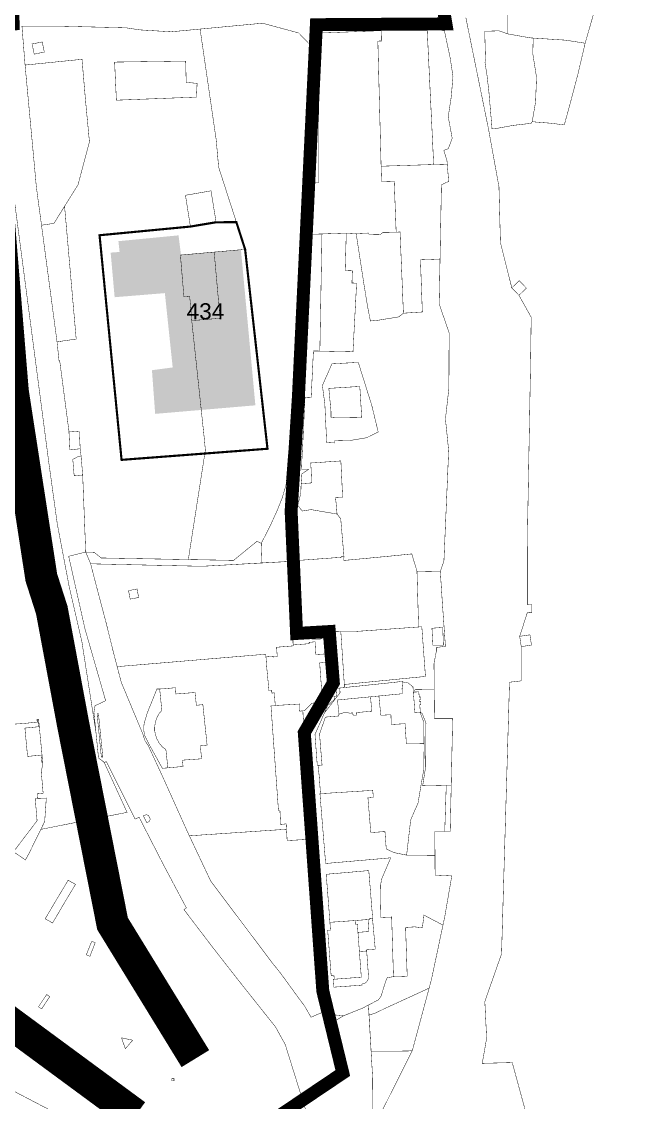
# Model space of a CAD drawing. Header units: millimetres. Extents: x 21689 to 31331, y 37531 to 43751.
# Drawn here: x 30469 to 30760, y 41736 to 42237 of the extents above; entities that cross this region are included whole.
import ezdxf

# ---------------------------------------------------------------- set-up
doc = ezdxf.new("R2010")
doc.units = ezdxf.units.MM
for name, pattern in [('DASHEDX2', [1.5, 1, -0.5]), ('g5_084', [0.4, 0.2, -0.2]), ('МЕЖА', [4, 1, -1, 1, -1])]:
    doc.linetypes.add(name, pattern=pattern)
for name, color, linetype, lineweight in [('0 . 11 - границы ДМ проект', 10, 'МЕЖА', 0), ('00 номер ОКН', 7, 'Continuous', 15), ('00 Разраб границы', 5, 'g5_084', 50), ('CONTUR', 150, 'Continuous', 9)]:
    doc.layers.add(name, color=color, linetype=linetype, lineweight=lineweight)
doc.layers.add('0.1 ОКН', color=1, linetype='Continuous', lineweight=9, transparency=0.4)
doc.layers.add('00 Дороги', color=252, linetype='Continuous', lineweight=9, transparency=0.2)
doc.styles.get("Standard").update_dxf_attribs({"font": 'arial.ttf'})

# ---------------------------------------------------------------- blocks, each defined once
blk = doc.blocks.new('участки все')
at = {"layer": 'CONTUR', "const_width": 0.2}
for points in [[(7372.53, 4084.44), (7400.13, 4101.11), (7414.99, 4107.7), (7442.58, 4116.6), (7455.01, 4119.48), (7471.39, 4121.91), (7498.64, 4121.79), (7510.07, 4120.87), (7520.04, 4118.95), (7534.51, 4115.64), (7559.68, 4108.98), (7566.55, 4105.05), (7613.27, 4080.63)], [(7737.53, 4066.77), (7763.13, 4117.75), (7768.18, 4136.54), (7772.02, 4150.83), (7778.18, 4179.9), (7781.42, 4198.73), (7773.67, 4199.1), (7773.57, 4219.34), (7780.69, 4219.34), (7781.82, 4271.64), (7773.37, 4271.64), (7773.17, 4297.24), (7774.27, 4302.95), (7774.27, 4304.65), (7778.47, 4305.19), (7777.7, 4316.06), (7777.07, 4324.93), (7776.1, 4339.87), (7777.77, 4344.74), (7779.97, 4395.84), (7778.48, 4410.64), (7780.08, 4424.9), (7780.18, 4450.55), (7777.16, 4459.34), (7775.57, 4464), (7776.62, 4519.19), (7779.97, 4520.79), (7779.32, 4528.76), (7779.17, 4530.49), (7777.72, 4535.14), (7779.78, 4535.94), (7781.62, 4540.74), (7779.77, 4550.74), (7781.17, 4559.99), (7781.97, 4569.44), (7780.73, 4577.75), (7777.37, 4593.64), (7771.41, 4613.67)], [(7787.93, 4596.75), (7798.44, 4545.1), (7803.29, 4518.29), (7803.98, 4492.44), (7809.24, 4471.42), (7812.56, 4467.96), (7818.24, 4457.8), (7817.93, 4435.19), (7816.59, 4362.29), (7816.51, 4353.27), (7816.44, 4349.94), (7816.47, 4324.66), (7818.58, 4324.54), (7818.48, 4320.74), (7816.46, 4320.84), (7812.9, 4309.81), (7813.62, 4305.05), (7813.54, 4289.16), (7808.19, 4288.53), (7804.49, 4162.55), (7796.74, 4140.47), (7797.58, 4123.48), (7795.55, 4111.8), (7809.45, 4112.16), (7826.14, 4051.04)], [(7578.29, 4514.26), (7594.63, 4389.79), (7598.48, 4361.93), (7603.99, 4332.9), (7609.86, 4307.49), (7616.38, 4265.5), (7617.6, 4253.41), (7619.67, 4251.82), (7620.27, 4251.25), (7630.85, 4228.18), (7613.25, 4224.74), (7590.89, 4220.3), (7592.63, 4223.92), (7593.39, 4234.82), (7589.41, 4234.66), (7589.22, 4236.81), (7591.93, 4237.06), (7591.06, 4246.74), (7591.77, 4250.97), (7589.81, 4271.35), (7589.03, 4271.27), (7589.17, 4270.04), (7582.91, 4269.4), (7577.25, 4269.02)], [(7744.43, 4069.55), (7744.75, 4104.39), (7742.76, 4138.84), (7740.16, 4137.44), (7731.13, 4133.81), (7728.2, 4132.04), (7725.32, 4130.56), (7723.92, 4136.51), (7723.91, 4136.51), (7716.16, 4133.21), (7713.07, 4138.45), (7710.46, 4142), (7706.83, 4146.99), (7704.73, 4149.89), (7702.9, 4152.36), (7701.78, 4153.9), (7698, 4158.58), (7677.15, 4186.32), (7669.58, 4196.41), (7667.18, 4201.51), (7660.59, 4215.46), (7658.85, 4219.16), (7647.43, 4244.53), (7640.7, 4259.07), (7639.1, 4261.52), (7638.11, 4264.62), (7628.16, 4288.48), (7624.64, 4301.86), (7621.17, 4315.91), (7621.17, 4315.91), (7616.55, 4333.36), (7613.95, 4343.44), (7611.66, 4348.91), (7603.77, 4346.94), (7611.29, 4313.37), (7620.9, 4279.97), (7615.98, 4277.62), (7615.46, 4274.67), (7617.6, 4253.41), (7620.23, 4251.4), (7621.27, 4251.67), (7634.56, 4225.05), (7636.41, 4225.94), (7647.55, 4204.19), (7658.33, 4183.9), (7657.2, 4183.11), (7670.25, 4165.97), (7682.95, 4149.71), (7699.65, 4128.72), (7700.47, 4127.25), (7704.18, 4120.54), (7714.25, 4088.32)]]:
    blk.add_lwpolyline(points, dxfattribs=at)
for points in [[(7807, 4630.48), (7852.99, 4618.74), (7843.26, 4584.86), (7834.18, 4586.28), (7819.18, 4587.25), (7817.91, 4587.33), (7807.27, 4589.19), (7807, 4630.48)], [(7582.09, 4592.8), (7600.39, 4592.75), (7630.42, 4592), (7636.63, 4591.05), (7651.29, 4590.16), (7664.7, 4591.42), (7672.16, 4540.14), (7672.74, 4533.63), (7673.31, 4527.36), (7685.58, 4489.27), (7683.58, 4489.09), (7671.22, 4488), (7655.58, 4486.61), (7657, 4469.64), (7657.2, 4467.33), (7659.88, 4467.56), (7660.83, 4456.22), (7666.7, 4401.07), (7667.14, 4396.15), (7659.24, 4345.41), (7618.84, 4346.16), (7615.58, 4348.77), (7611.66, 4348.91), (7610.26, 4384.64), (7609.52, 4393.35), (7609.1, 4396.8), (7608.71, 4404.65), (7603.87, 4405.03), (7599.62, 4437.5), (7599.31, 4437.46), (7598.36, 4446.38), (7603.31, 4447.1), (7607.25, 4447.68), (7601.86, 4509.24), (7608.09, 4519.22), (7613.39, 4539.13), (7611.62, 4557.79), (7609.94, 4577.4), (7583.54, 4574.73), (7582.09, 4592.8)], [(7671.22, 4488), (7672.95, 4468.64), (7673.95, 4457.3), (7660.83, 4456.22), (7666.7, 4401.07), (7667.14, 4396.15), (7659.24, 4345.41), (7680.23, 4345.04), (7691.07, 4353.88), (7693.08, 4352.95), (7697.2, 4361.05), (7700.48, 4368.23), (7702.7, 4373.82), (7704.52, 4379.79), (7705.57, 4393.34), (7707.9, 4420.98), (7710.31, 4421.02), (7712.09, 4454.99), (7712.95, 4470.98), (7714.16, 4493.06), (7714.54, 4501.97), (7713.76, 4517.65), (7715.22, 4536.64), (7717.29, 4561.97), (7716.86, 4582.93), (7710.4, 4589.62), (7693.67, 4594.14), (7664.7, 4591.42), (7672.16, 4540.14), (7672.74, 4533.63), (7673.31, 4527.36), (7685.58, 4489.27), (7683.58, 4489.09), (7671.22, 4488)], [(7748.62, 4590.68), (7748.78, 4585.9), (7747.13, 4585.85), (7748.64, 4527.82), (7773.02, 4528.6), (7769.91, 4593.22), (7760.97, 4593.11), (7748.62, 4590.68)], [(7769.97, 4592.14), (7778.01, 4590.6), (7780.73, 4577.75), (7781.97, 4569.44), (7781.17, 4559.99), (7779.77, 4550.74), (7781.62, 4540.74), (7779.78, 4535.94), (7777.72, 4535.14), (7779.17, 4530.49), (7779.32, 4528.76), (7773.02, 4528.6), (7769.97, 4592.14)], [(7749.38, 4520.74), (7754.33, 4520.87), (7754.72, 4520.89), (7755.62, 4497.25), (7754.82, 4497.22), (7749.5, 4497.14), (7748.36, 4496.2), (7742.93, 4496.29), (7742.62, 4496.84), (7736.98, 4496.59), (7732.49, 4496.81), (7731.66, 4496.78), (7726.09, 4496.59), (7721.22, 4496.42), (7714.62, 4496.19), (7714.3, 4496.21), (7714.54, 4501.97), (7713.76, 4517.65), (7713.96, 4520.2), (7719.61, 4520.16), (7719.73, 4589.55), (7748.62, 4590.68), (7748.7, 4589.5), (7748.78, 4585.9), (7747.13, 4585.85), (7748.64, 4527.82), (7748.83, 4520.88), (7748.83, 4520.72), (7749.38, 4520.74)], [(7796.73, 4590.4), (7803.37, 4590.61), (7807.27, 4589.19), (7817.91, 4587.33), (7819.18, 4587.25), (7818.98, 4580.01), (7820.72, 4568.99), (7820.27, 4557.63), (7818.71, 4548.45), (7818.17, 4547.71), (7809.96, 4546.77), (7801.13, 4545.15), (7800.09, 4545.14), (7798.62, 4562.41), (7797.69, 4570.46), (7796.82, 4575.84), (7797.05, 4577.67), (7796.8, 4586.46), (7796.73, 4590.4)], [(7819.18, 4587.25), (7818.98, 4580.01), (7820.72, 4568.99), (7820.27, 4557.63), (7818.71, 4548.45), (7827.5, 4547.74), (7833.59, 4546.97), (7836.23, 4556.59), (7839.96, 4570.72), (7843.26, 4584.86), (7834.18, 4586.28), (7819.18, 4587.25)], [(7592.46, 4580.77), (7587.78, 4579.79), (7586.79, 4584.5), (7591.5, 4585.46), (7592.46, 4580.77)], [(7586.79, 4584.5), (7591.5, 4585.46), (7592.46, 4580.77), (7587.78, 4579.79), (7586.79, 4584.5)], [(7583.54, 4574.73), (7609.94, 4577.4), (7611.62, 4557.79), (7613.39, 4539.13), (7608.09, 4519.22), (7596.92, 4501.31), (7591.16, 4500.47), (7591.03, 4501.46), (7589.83, 4510.27), (7588.76, 4518.31), (7587.64, 4530.62), (7583.54, 4574.73)], [(7625.06, 4576.11), (7658.01, 4576.58), (7658.26, 4566.72), (7663.32, 4566.24), (7663, 4559.87), (7625.88, 4558.44), (7625.06, 4576.11)], [(7779.32, 4528.76), (7779.97, 4520.79), (7776.62, 4519.19), (7776.52, 4514.14), (7775.97, 4484.76), (7766.88, 4484.44), (7767.76, 4460.24), (7758.99, 4459.66), (7757.43, 4497.33), (7755.62, 4497.25), (7754.72, 4520.89), (7754.33, 4520.87), (7749.38, 4520.74), (7748.83, 4520.72), (7748.83, 4520.88), (7748.64, 4527.82), (7773.02, 4528.6), (7779.32, 4528.76)], [(7657.92, 4514.34), (7669.76, 4516.4), (7672.14, 4501.81), (7660.21, 4499.84), (7657.92, 4514.34)], [(7657.92, 4514.34), (7669.76, 4516.4), (7672.14, 4501.81), (7660.21, 4499.84), (7657.92, 4514.34)], [(7596.92, 4501.31), (7591.16, 4500.47), (7598.36, 4446.38), (7603.31, 4447.1), (7607.25, 4447.68), (7601.86, 4509.24), (7596.92, 4501.31)], [(7714.3, 4496.21), (7714.62, 4496.19), (7721.22, 4496.42), (7720.24, 4442.09), (7717.26, 4442.16), (7716.21, 4420.59), (7713.36, 4420.72), (7710.31, 4421.02), (7712.09, 4454.99), (7712.95, 4470.98), (7714.16, 4493.06), (7714.3, 4496.21)], [(7711.97, 4393.17), (7712.36, 4400.01), (7713.36, 4420.72), (7716.21, 4420.59), (7717.26, 4442.16), (7735.6, 4441.77), (7737.28, 4473.6), (7735.12, 4473.68), (7735.31, 4479.34), (7731.99, 4479.45), (7732.49, 4496.81), (7736.98, 4496.59), (7737.14, 4496.12), (7740.86, 4471.95), (7742.38, 4462.72), (7743.68, 4456.03), (7747.5, 4456.43), (7756.89, 4457.96), (7758.99, 4459.66), (7767.76, 4460.24), (7766.88, 4484.44), (7775.97, 4484.76), (7775.57, 4464), (7777.16, 4459.34), (7780.18, 4450.55), (7780.08, 4424.9), (7778.48, 4410.64), (7779.97, 4395.84), (7777.77, 4344.74), (7776.1, 4339.87), (7765.27, 4340.04), (7762.86, 4348.04), (7755.86, 4347.31), (7739.57, 4345.76), (7731.38, 4345.01), (7731.42, 4346.82), (7729.92, 4364.26), (7728.22, 4366.52), (7727.7, 4372.28), (7727.45, 4374.23), (7730.8, 4374.4), (7729.98, 4391.16), (7715.99, 4390.18), (7716.17, 4387.42), (7716.43, 4380.97), (7711.57, 4380.61), (7711.57, 4381.17), (7711.87, 4385.09), (7712.16, 4385.31), (7715.05, 4387.32), (7711.75, 4387.33), (7711.97, 4393.17)], [(7721.22, 4496.42), (7726.09, 4496.59), (7731.66, 4496.78), (7732.49, 4496.81), (7731.99, 4479.45), (7735.31, 4479.34), (7735.12, 4473.68), (7737.28, 4473.6), (7735.6, 4441.77), (7720.24, 4442.09), (7721.22, 4496.42)], [(7655.58, 4486.61), (7671.22, 4488), (7672.95, 4468.64), (7673.95, 4457.3), (7660.83, 4456.22), (7659.88, 4467.56), (7657.2, 4467.33), (7657, 4469.64), (7655.58, 4486.61)], [(7812.56, 4467.96), (7809.24, 4471.42), (7812.69, 4474.74), (7816.02, 4471.29), (7812.56, 4467.96)], [(7721.41, 4426.12), (7725.85, 4436.19), (7738.06, 4436.85), (7744.36, 4416.74), (7747.29, 4404.57), (7741.82, 4401.89), (7734.32, 4400.65), (7727.04, 4400.49), (7727.01, 4399.49), (7724.98, 4399.62), (7724.11, 4399.67), (7723.4, 4399.72), (7722.55, 4417.59), (7721.41, 4426.12)], [(7721.41, 4426.12), (7725.85, 4436.19), (7738.06, 4436.85), (7744.36, 4416.74), (7747.29, 4404.57), (7741.82, 4401.89), (7734.32, 4400.65), (7727.04, 4400.49), (7727.01, 4399.49), (7724.98, 4399.62), (7724.11, 4399.67), (7723.4, 4399.72), (7722.55, 4417.59), (7721.41, 4426.12)], [(7739.66, 4411.27), (7727.97, 4411.11), (7725.43, 4411.31), (7725.41, 4414.08), (7724.4, 4424.8), (7738.76, 4425.7), (7739.66, 4411.27)], [(7739.66, 4411.27), (7727.97, 4411.11), (7725.43, 4411.31), (7725.41, 4414.08), (7724.4, 4424.8), (7738.76, 4425.7), (7739.66, 4411.27)], [(7609.1, 4396.8), (7604.31, 4396.28), (7603.87, 4405.03), (7608.71, 4404.65), (7609.1, 4396.8)], [(7606.3, 4384.29), (7605.67, 4391.85), (7607.75, 4392.98), (7609.08, 4393.31), (7609.52, 4393.35), (7610.26, 4384.64), (7606.61, 4384.31), (7606.3, 4384.29)], [(7705.57, 4393.37), (7711.97, 4393.17), (7711.75, 4387.33), (7715.05, 4387.32), (7712.16, 4385.31), (7711.87, 4385.09), (7711.57, 4381.17), (7711.41, 4376.22), (7710.02, 4370.56), (7712.04, 4367.93), (7716.19, 4368.57), (7728.22, 4366.52), (7729.92, 4364.26), (7731.42, 4346.82), (7730.12, 4346.73), (7730.15, 4346.46), (7729.22, 4346.4), (7713.31, 4345.24), (7707.16, 4344.8), (7705.74, 4344.52), (7665.71, 4342.3), (7613.95, 4343.44), (7611.66, 4348.91), (7615.58, 4348.77), (7618.84, 4346.16), (7659.24, 4345.41), (7680.23, 4345.04), (7691.07, 4353.88), (7693.08, 4352.95), (7697.2, 4361.05), (7700.48, 4368.23), (7702.7, 4373.82), (7704.52, 4379.79), (7705.57, 4393.37)], [(7702.7, 4373.82), (7704.52, 4379.79), (7705.57, 4393.37), (7711.97, 4393.17), (7711.75, 4387.33), (7715.05, 4387.32), (7712.16, 4385.31), (7711.87, 4385.09), (7711.57, 4381.17), (7711.41, 4376.22), (7710.02, 4370.56), (7712.04, 4367.93), (7716.19, 4368.57), (7728.22, 4366.52), (7729.92, 4364.26), (7731.42, 4346.82), (7730.12, 4346.73), (7730.15, 4346.46), (7707.16, 4344.8), (7705.74, 4344.52), (7693.4, 4343.85), (7693.23, 4348.63), (7693.08, 4352.95), (7697.2, 4361.05), (7700.48, 4368.23), (7702.7, 4373.82)], [(7715.99, 4390.18), (7729.98, 4391.16), (7730.8, 4374.4), (7727.45, 4374.23), (7727.7, 4372.28), (7728.22, 4366.52), (7716.19, 4368.57), (7712.04, 4367.93), (7710.02, 4370.56), (7711.41, 4376.22), (7711.57, 4380.61), (7716.43, 4380.97), (7716.17, 4387.42), (7715.99, 4390.18)], [(7611.66, 4348.91), (7615.58, 4348.77), (7618.84, 4346.16), (7680.23, 4345.04), (7691.07, 4353.88), (7693.08, 4352.95), (7693.23, 4348.63), (7693.4, 4343.85), (7665.71, 4342.3), (7613.95, 4343.44), (7611.66, 4348.91)], [(7707.16, 4344.8), (7713.31, 4345.24), (7729.22, 4346.4), (7730.15, 4346.46), (7730.12, 4346.73), (7731.42, 4346.82), (7731.38, 4345.01), (7739.57, 4345.76), (7755.86, 4347.31), (7762.86, 4348.04), (7765.27, 4340.04), (7766.03, 4314.15), (7736.79, 4312.07), (7717.21, 4312), (7709.45, 4311.15), (7707.16, 4344.8)], [(7613.95, 4343.44), (7665.71, 4342.3), (7698.13, 4344.09), (7702.79, 4344.35), (7705.74, 4344.52), (7707.46, 4310.94), (7707.87, 4305.86), (7707.92, 4305.39), (7700.18, 4304.75), (7700.49, 4300.38), (7698.58, 4300.24), (7698.55, 4300.55), (7695.25, 4300.3), (7695.16, 4301.53), (7626.25, 4295.76), (7624.64, 4301.86), (7621.17, 4315.91), (7616.55, 4333.36), (7613.95, 4343.44)], [(7631.52, 4331), (7635.45, 4331.77), (7636.22, 4327.84), (7632.29, 4327.07), (7631.52, 4331)], [(7631.52, 4331), (7635.45, 4331.77), (7636.22, 4327.84), (7632.29, 4327.07), (7631.52, 4331)], [(7730.03, 4134), (7724.39, 4134.52), (7723.92, 4136.51), (7723.24, 4140.06), (7721.8, 4144.49), (7721.62, 4145.34), (7720.07, 4169.41), (7718.91, 4182.16), (7718.1, 4197.91), (7717.38, 4215.72), (7716.61, 4226.23), (7715.71, 4226.17), (7714.8, 4239.24), (7712.42, 4273.91), (7712.38, 4275.26), (7713.1, 4275.33), (7716.66, 4278.83), (7719.62, 4279.08), (7720.79, 4279.52), (7721.42, 4280.09), (7720.15, 4297.5), (7723.58, 4297.82), (7723.32, 4301.69), (7718.35, 4301.38), (7718, 4307.3), (7715.24, 4307.01), (7715.19, 4306.36), (7714.99, 4306.36), (7707.87, 4305.86), (7707.65, 4310.96), (7709.45, 4311.15), (7716.54, 4311.93), (7716.53, 4311.62), (7716.53, 4308.49), (7720.48, 4308.49), (7722.73, 4309.93), (7722.74, 4311.72), (7729.96, 4312.05), (7731.58, 4287.49), (7731.62, 4286.06), (7727.69, 4285.65), (7728.05, 4282.13), (7726.81, 4281.99), (7727, 4280.59), (7723.84, 4277.66), (7717.98, 4264.3), (7719.04, 4249.92), (7719.41, 4249.96), (7719.97, 4244.66), (7720.52, 4236.88), (7720.28, 4236.87), (7721.64, 4220.14), (7722.92, 4204.48), (7747.48, 4206.61), (7753.1, 4207.11), (7749.03, 4197.59), (7748.47, 4195.02), (7748.35, 4189.71), (7748.4, 4186.16), (7748.53, 4179.44), (7753.53, 4179.65), (7754.38, 4152), (7751.48, 4151.51), (7750.67, 4149.61), (7748.65, 4142.98), (7747.36, 4141.21), (7742.76, 4138.84), (7740.16, 4137.44), (7731.24, 4133.86), (7730.7, 4133.92), (7730.03, 4134)], [(7716.53, 4311.62), (7722.74, 4311.72), (7722.73, 4309.93), (7720.48, 4308.49), (7716.53, 4308.49), (7716.53, 4311.62)], [(7766.03, 4314.15), (7736.79, 4312.07), (7729.96, 4312.05), (7731.58, 4287.49), (7738.89, 4288.22), (7769.21, 4291.22), (7767.52, 4314.26), (7766.03, 4314.15)], [(7772.22, 4313.57), (7777.23, 4313.94), (7777.52, 4305.77), (7772.66, 4305.7), (7772.22, 4313.57)], [(7813.62, 4305.05), (7812.9, 4309.81), (7817.65, 4310.52), (7818.37, 4305.77), (7813.62, 4305.05)], [(7718, 4307.3), (7718.35, 4301.38), (7723.32, 4301.69), (7723.58, 4297.82), (7720.15, 4297.5), (7721.42, 4280.09), (7720.79, 4279.52), (7719.62, 4279.08), (7716.66, 4278.83), (7713.1, 4275.33), (7710.88, 4275.13), (7710.99, 4278.43), (7699.55, 4277.74), (7699.14, 4283.59), (7697.95, 4283.51), (7697.86, 4284.79), (7696.64, 4284.63), (7695.62, 4295.29), (7695.25, 4300.3), (7698.55, 4300.55), (7698.58, 4300.24), (7700.49, 4300.38), (7700.38, 4301.94), (7700.18, 4304.75), (7707.92, 4305.39), (7707.87, 4305.86), (7714.99, 4306.36), (7715.19, 4306.36), (7715.24, 4307.01), (7718, 4307.3)], [(7626.25, 4295.76), (7628.16, 4288.48), (7638.11, 4264.62), (7639.1, 4261.52), (7640.7, 4259.07), (7647.43, 4244.53), (7658.85, 4219.16), (7659.72, 4217.31), (7704.77, 4220.35), (7704.64, 4222.85), (7702.06, 4222.6), (7701.73, 4228.89), (7701.06, 4228.85), (7697.57, 4277.55), (7699.56, 4277.65), (7699.14, 4283.59), (7697.95, 4283.51), (7697.86, 4284.79), (7696.64, 4284.63), (7695.62, 4295.29), (7695.25, 4300.3), (7695.16, 4301.53), (7626.25, 4295.76)], [(7644.67, 4285.37), (7647.31, 4285.44), (7653.26, 4285.99), (7653.45, 4283.08), (7662.36, 4283.76), (7662.96, 4277.84), (7665.99, 4278.14), (7667.95, 4259.36), (7664.83, 4259.04), (7665.38, 4253.03), (7656.52, 4252.39), (7656.8, 4249.46), (7647.21, 4248.61), (7641.34, 4259.2), (7639.06, 4263.65), (7638.68, 4265.61), (7638.57, 4267.3), (7638.75, 4269.47), (7639.36, 4271.53), (7640.28, 4274.47), (7644.67, 4285.37)], [(7646.96, 4275.47), (7645.8, 4274.1), (7644.74, 4272.28), (7644.07, 4270.37), (7643.67, 4268.24), (7643.62, 4266.13), (7644.02, 4264.09), (7644.76, 4262.07), (7645.78, 4260.25), (7647.12, 4258.62), (7648.84, 4257.26), (7649.75, 4248.83), (7656.8, 4249.46), (7656.52, 4252.39), (7665.38, 4253.03), (7664.83, 4259.04), (7667.95, 4259.36), (7665.99, 4278.14), (7662.96, 4277.84), (7662.36, 4283.76), (7653.45, 4283.08), (7653.26, 4285.99), (7647.31, 4285.44), (7645.96, 4285.4), (7646.96, 4275.47)], [(7729.48, 4285.83), (7754.91, 4288.49), (7758.51, 4288.95), (7758.53, 4288.69), (7758.72, 4285.68), (7758.34, 4285.61), (7758.42, 4283.2), (7747.62, 4282.15), (7743.73, 4281.77), (7728.4, 4280.28), (7729.12, 4273.75), (7729.04, 4272.9), (7722.81, 4272.35), (7720.11, 4264.56), (7720.56, 4258.54), (7721.26, 4250.1), (7719.41, 4249.96), (7719.04, 4249.92), (7717.98, 4264.3), (7721.53, 4272.39), (7722.35, 4274.25), (7729.6, 4283.63), (7729.48, 4285.83)], [(7754.91, 4288.49), (7758.51, 4288.95), (7758.53, 4288.69), (7758.72, 4285.68), (7758.34, 4285.61), (7758.42, 4283.2), (7747.62, 4282.15), (7743.73, 4281.77), (7728.4, 4280.28), (7729.12, 4273.75), (7729.04, 4272.9), (7722.81, 4272.35), (7720.11, 4264.56), (7720.56, 4258.54), (7721.26, 4250.1), (7719.41, 4249.96), (7719.04, 4249.92), (7717.98, 4264.3), (7723.84, 4277.66), (7727, 4280.59), (7726.81, 4281.99), (7728.05, 4282.13), (7727.69, 4285.65), (7754.91, 4288.49)], [(7747.62, 4282.15), (7758.42, 4283.2), (7758.34, 4285.61), (7758.72, 4285.68), (7758.53, 4288.69), (7761.17, 4288.19), (7763.42, 4286.37), (7763.55, 4283.91), (7763.56, 4283.81), (7763.88, 4280.41), (7764.32, 4274.38), (7766.73, 4274.56), (7768.43, 4270.05), (7768.55, 4260.2), (7760.35, 4260.09), (7759.74, 4269.3), (7753.35, 4268.92), (7753.2, 4273.46), (7748.49, 4273.21), (7747.62, 4282.15)], [(7763.78, 4283.94), (7764.5, 4285.21), (7773.26, 4285.35), (7773.37, 4271.64), (7781.82, 4271.64), (7781.16, 4240.84), (7767.92, 4240.56), (7769.29, 4249.19), (7769.44, 4269.56), (7767.71, 4274.04), (7766.83, 4274.57), (7766.57, 4278.11), (7767.12, 4278.16), (7767.02, 4279.54), (7766.47, 4279.51), (7766.4, 4280.56), (7766.95, 4280.59), (7766.86, 4281.71), (7766.31, 4281.66), (7766.13, 4284.1), (7763.78, 4283.94)], [(7743.73, 4281.77), (7747.62, 4282.15), (7748.49, 4273.21), (7753.2, 4273.46), (7753.35, 4268.92), (7759.74, 4269.3), (7760.35, 4260.09), (7768.55, 4260.2), (7768.58, 4258.01), (7768.44, 4248.07), (7767.19, 4240.97), (7765.76, 4232.51), (7763.15, 4226.51), (7762.35, 4224.62), (7760.47, 4208.36), (7754.61, 4209.52), (7751.03, 4211.22), (7750.42, 4219.28), (7743.86, 4218.81), (7743.76, 4219.93), (7743.52, 4222.88), (7742.52, 4235.05), (7745.02, 4235.26), (7744.77, 4238.4), (7742.28, 4238.22), (7724.72, 4237.12), (7720.52, 4236.88), (7719.97, 4244.66), (7719.41, 4249.96), (7721.26, 4250.1), (7720.56, 4258.54), (7720.11, 4264.56), (7722.81, 4272.35), (7729.04, 4272.9), (7729.12, 4273.75), (7731.96, 4274.57), (7734.19, 4274.2), (7735.54, 4274.31), (7735.64, 4273.21), (7737.22, 4273.33), (7737.12, 4274.46), (7744.31, 4275.08), (7743.78, 4281.31), (7743.73, 4281.77)], [(7728.4, 4280.28), (7743.73, 4281.77), (7743.78, 4281.31), (7744.31, 4275.08), (7737.12, 4274.46), (7737.22, 4273.33), (7735.64, 4273.21), (7735.54, 4274.31), (7734.19, 4274.2), (7731.96, 4274.57), (7729.12, 4273.75), (7728.4, 4280.28)], [(7763.55, 4283.91), (7763.56, 4283.81), (7763.88, 4280.41), (7764.32, 4274.38), (7766.73, 4274.56), (7766.83, 4274.57), (7766.57, 4278.11), (7767.12, 4278.16), (7767.02, 4279.54), (7766.47, 4279.51), (7766.4, 4280.56), (7766.95, 4280.59), (7766.86, 4281.71), (7766.31, 4281.66), (7766.13, 4284.1), (7763.55, 4283.91)], [(7583.46, 4267.27), (7584.7, 4254.12), (7590.97, 4254.74), (7591.31, 4251.3), (7591.73, 4251.34), (7589.81, 4271.35), (7589.42, 4271.31), (7589.73, 4267.88), (7583.46, 4267.27)], [(7618.93, 4253.81), (7618.7, 4256.03), (7618.5, 4258.28), (7618.24, 4260.55), (7618.02, 4262.81), (7617.82, 4264.94), (7617.58, 4267.21), (7617.37, 4269.46), (7617.14, 4271.72), (7616.93, 4273.99), (7617.58, 4274.05), (7617.79, 4271.78), (7618.02, 4269.52), (7618.23, 4267.27), (7618.47, 4265), (7618.68, 4262.87), (7618.89, 4260.62), (7619.15, 4258.35), (7619.35, 4256.09), (7619.58, 4253.87), (7618.93, 4253.81)], [(7618.93, 4253.81), (7619.58, 4253.87), (7619.35, 4256.09), (7619.15, 4258.35), (7618.89, 4260.62), (7618.68, 4262.87), (7618.47, 4265), (7618.23, 4267.27), (7618.02, 4269.52), (7617.79, 4271.78), (7617.58, 4274.05), (7616.93, 4273.99), (7617.14, 4271.72), (7617.37, 4269.46), (7617.58, 4267.21), (7617.82, 4264.94), (7618.02, 4262.81), (7618.24, 4260.55), (7618.5, 4258.28), (7618.7, 4256.03), (7618.93, 4253.81)], [(7766.73, 4274.56), (7767.71, 4274.04), (7769.44, 4269.56), (7769.29, 4249.19), (7767.92, 4240.56), (7778.86, 4240.8), (7778.15, 4219.34), (7773.57, 4219.34), (7773.62, 4208.25), (7760.47, 4208.36), (7762.35, 4224.62), (7763.15, 4226.51), (7765.76, 4232.51), (7767.19, 4240.97), (7768.44, 4248.07), (7768.58, 4258.01), (7768.55, 4260.2), (7768.43, 4270.05), (7766.73, 4274.56)], [(7592.63, 4223.92), (7585.37, 4209.16), (7583.69, 4206.12), (7578.17, 4209.91), (7589.11, 4224.31), (7588.24, 4234.62), (7593.39, 4234.82), (7592.63, 4223.92)], [(7639.97, 4223.37), (7638.42, 4226.53), (7639.67, 4227.12), (7640.78, 4226.73), (7641.59, 4225.14), (7641.21, 4223.97), (7639.97, 4223.37)], [(7639.97, 4223.37), (7638.42, 4226.53), (7639.67, 4227.12), (7640.78, 4226.73), (7641.59, 4225.14), (7641.21, 4223.97), (7639.97, 4223.37)], [(7659.72, 4217.31), (7704.77, 4220.35), (7704.99, 4216.53), (7705.06, 4215.1), (7714.7, 4215.66), (7715.06, 4209.63), (7717.91, 4169.32), (7720.07, 4169.41), (7721.62, 4145.34), (7721.8, 4144.49), (7723.24, 4140.06), (7723.91, 4136.51), (7716.16, 4133.21), (7713.07, 4138.45), (7710.46, 4142), (7704.73, 4149.89), (7701.78, 4153.9), (7698, 4158.58), (7669.58, 4196.41), (7667.18, 4201.51), (7664.05, 4208.13), (7659.72, 4217.31)], [(7724.89, 4177.2), (7724.22, 4186.41), (7723.7, 4192.92), (7723.18, 4199.48), (7725.07, 4199.63), (7741.45, 4201.06), (7742.92, 4201.2), (7743.18, 4198.13), (7744.71, 4179.12), (7744.7, 4178.45), (7745.93, 4164.74), (7741.93, 4164.47), (7741.95, 4163.91), (7742.8, 4152.14), (7742.77, 4151.27), (7742.49, 4150.44), (7742.01, 4149.7), (7741.36, 4149.12), (7740.58, 4148.72), (7739.72, 4148.55), (7739.76, 4148.05), (7726.76, 4147.13), (7726.49, 4150.77), (7726.89, 4150.8), (7726.77, 4152.52), (7725.48, 4152.42), (7723.87, 4173.51), (7725.16, 4173.61), (7724.89, 4177.2)], [(7723.18, 4199.48), (7725.07, 4199.63), (7741.45, 4201.06), (7742.92, 4201.2), (7743.18, 4198.13), (7744.71, 4179.12), (7743.31, 4179), (7743.35, 4178.55), (7742.65, 4178.51), (7736.61, 4178.02), (7726.83, 4177.34), (7724.89, 4177.2), (7724.22, 4186.41), (7723.7, 4192.92), (7723.18, 4199.48)], [(7596.26, 4176.89), (7592.87, 4178.85), (7603.5, 4196.73), (7606.89, 4194.8), (7596.26, 4176.89)], [(7768.5, 4180.55), (7777.32, 4175.89), (7772.02, 4150.83), (7770.91, 4146.67), (7749.68, 4136.92), (7745.98, 4135.09), (7743.06, 4134.21), (7742.76, 4138.84), (7747.36, 4141.21), (7748.65, 4142.98), (7750.67, 4149.61), (7751.48, 4151.51), (7754.38, 4152), (7760.74, 4152.21), (7760, 4174.82), (7764.21, 4175.09), (7767.78, 4174.65), (7768.28, 4178.6), (7768.5, 4180.55)], [(7726.89, 4150.8), (7739.46, 4151.75), (7738.58, 4163.65), (7737.9, 4172.54), (7737.61, 4176.34), (7736.74, 4176.27), (7736.61, 4178.02), (7724.89, 4177.2), (7725.16, 4173.61), (7723.87, 4173.51), (7725.48, 4152.42), (7726.77, 4152.52), (7726.89, 4150.8)], [(7736.61, 4178.02), (7736.74, 4176.27), (7737.61, 4176.34), (7737.9, 4172.54), (7742.98, 4172.93), (7742.59, 4178.49), (7736.61, 4178.02)], [(7611.95, 4162.13), (7614.42, 4168.36), (7616.07, 4167.75), (7613.62, 4161.45), (7611.95, 4162.13)], [(7726.49, 4150.77), (7726.89, 4150.8), (7739.46, 4151.75), (7738.58, 4163.65), (7741.95, 4163.91), (7742.8, 4152.14), (7742.77, 4151.27), (7742.49, 4150.44), (7742.01, 4149.7), (7741.36, 4149.12), (7740.58, 4148.72), (7739.72, 4148.55), (7739.76, 4148.05), (7726.76, 4147.13), (7726.49, 4150.77)], [(7770.91, 4146.67), (7768.18, 4136.54), (7763.13, 4117.75), (7761.27, 4117.52), (7744.01, 4117.39), (7743.75, 4121.81), (7743.06, 4134.21), (7745.98, 4135.09), (7749.68, 4136.92), (7770.91, 4146.67)], [(7589.74, 4138), (7593.55, 4143.7), (7594.99, 4142.78), (7591.23, 4137), (7589.74, 4138)], [(7628.25, 4123.64), (7633.46, 4122.52), (7630.03, 4118.58), (7628.25, 4123.64)], [(7651.6, 4104.7), (7652.6, 4104.7), (7652.61, 4103.7), (7651.61, 4103.7), (7651.6, 4104.7)]]:
    blk.add_lwpolyline(points, close=True, dxfattribs=at)

msp = doc.modelspace()

# ---------------------------------------------------------------- hatches: boundary and pattern name
at = {"layer": '0.1 ОКН', "transparency": 33554585}
h = msp.add_hatch(color=1, dxfattribs=at)
h.dxf.hatch_style = 1
h.paths.add_polyline_path([(30535.12, 42111.33), (30511.82, 42109.43), (30509.98, 42130.11), (30514.11, 42130.43), (30513.58, 42135.42), (30541.46, 42138.12), (30542.58, 42129.15), (30570.38, 42131.55), (30577.09, 42059.3), (30530.62, 42055.34), (30529.13, 42075.58), (30538.75, 42076.87)])

# ---------------------------------------------------------------- linework, layer by layer
at = {"layer": '0 . 11 - границы ДМ проект', "color": 7, "linetype": 'DASHEDX2', "lineweight": 100, "ltscale": 9, "transparency": 33554687, "const_width": 6, "flags": 128}
msp.add_lwpolyline([(22946.73, 37638.63), (22902.58, 38352.1), (23040.31, 38403.75), (23117.29, 38401.21), (23331.14, 38342.16), (23767.92, 38429.68), (23839.74, 38479.18), (23935.86, 38610.42), (23988.4, 38646.95), (24015.49, 38690.25), (24098.85, 38777.82), (24145.03, 38828.88), (24135.93, 38857.75), (24309.79, 39159.02), (24384.58, 39142.81), (24479.69, 39275.04), (24546.54, 39209.37), (24750.01, 39350.13), (25003.88, 39639.8), (25413.16, 40107.12), (25363.28, 40286.2), (24989.23, 40491.14), (25395.28, 40838.84), (25660.56, 41058.12), (25845.24, 41208.92), (25792.92, 41266.23), (25888.27, 41383.12), (26058.63, 41521.65), (26092.2, 41658.69), (26130.83, 41752.53), (26159.07, 41742.27), (26300.9, 42104.41), (26325.34, 42112.11), (26524.48, 42049.12), (26659.52, 41994.11), (26661.3, 41997.38), (26646.24, 42050.67), (26706.46, 42026.98), (26859.65, 41970.83), (27006.59, 41919.76), (27172.98, 41911.41), (27384.06, 41951.12), (27369.53, 42033.59), (27673.24, 42086.3), (27976.36, 41979.69), (28033.35, 41963.23), (28102.86, 41962.56), (28159.54, 41928.27), (28328.6, 41835.14), (28499.53, 41807.33), (28720.17, 41761.45), (29052.46, 41622.84), (29045.52, 41606.09), (29058.02, 41600.92), (29065.19, 41619.05), (29089.18, 41611.33), (29476.61, 41567.37), (29694.11, 41552.14), (29707.83, 41609), (29818.28, 41584.5), (29941.9, 41545.71), (30079.67, 41531.57), (30099.06, 41598.9), (30133.54, 41631.15), (30187.93, 41657.25), (30321.66, 41749.67), (30401.38, 41749.67), (30509.19, 41676.74), (30617.63, 41749.67), (30608.36, 41787.7), (30599.77, 41907.5), (30613.25, 41930.65), (30611.36, 41954.39), (30596.2, 41953.51), (30593.67, 42010.25), (30597.05, 42063.37), (30605.38, 42235.81), (30665.45, 42236.17), (30657.33, 42284.13), (30610.32, 42363.4), (30625.51, 42373.52), (30633.15, 42373.02), (30649.52, 42377.68), (30654.81, 42423.45), (30716.03, 42430.23), (30760.54, 42567.65), (30765.8, 42586.36), (30791.95, 42710.49), (30846.37, 42699.4), (30866.74, 42759.78), (30939.13, 42753.23), (31030.96, 42735.49), (31057.16, 42750.28), (31131.35, 42919.39), (31178.71, 43049.99), (31223.9, 43155.77), (31261.16, 43239.22), (31200.23, 43266.25), (31159.04, 43264.62), (31092.9, 43324.59), (31030.84, 43397.77), (30974.06, 43434.01), (30837.68, 43448.49), (30812.71, 43443.57), (30797.57, 43373.26), (30670.04, 43084.43), (30627.79, 42979.09), (30572.79, 42815.93), (30581.39, 42739.2), (30580.07, 42670.05), (30572.53, 42633.02), (30553.34, 42565.66), (30547.4, 42556.65), (30525.72, 42505.25), (30514.51, 42510.11), (30479.51, 42425.86), (30461.95, 42345.38), (30464.75, 42236.14), (30403.52, 42231.72), (30362, 42222.3), (30262.37, 42221.19), (30097.98, 42200.41), (30088.95, 42269.89), (30058.49, 42273.9), (30000.91, 42267.83), (30008.93, 42181.88), (29926.02, 42170.86), (29838.04, 42159.36), (29837.12, 42151.42), (29801.62, 42150.52), (29804.08, 42118.48), (29746.29, 42112.77), (29727.01, 42117.61), (29726.77, 42121.26), (29669.99, 42116.48), (29667.12, 42186.75), (29663.62, 42276.82), (29664.83, 42334.2), (29729.67, 42336.19), (29743.29, 42425.8), (29681.45, 42426.64), (29599.85, 42422.04), (29585.29, 42460.05), (29593.55, 42547.9), (29586.23, 42640.93), (29612.42, 42670.26), (29566.57, 42703.24), (29536.55, 42712.38), (29485.13, 42721.11), (29445.22, 42718.94), (29271.87, 42704.28), (29252.91, 42692.41), (29197.95, 42673.04), (29178.85, 42668.77), (29146.59, 42665.68), (29091.04, 42663.1), (29090.12, 42694.39), (29093.43, 42735.41), (29109.46, 42731.74), (29114.94, 42754.25), (29105.61, 42762.57), (29115.3, 42813.46), (29163.59, 42900), (29195.32, 42957.41), (29200.53, 43020.6), (29169.03, 43102.91), (29094.39, 43130.16), (29034.07, 43130.54), (28931.05, 43118.37), (28819.4, 43060.11), (28798.63, 43021.64), (28799.74, 42985.88), (28707.96, 42909.03), (28686.59, 42891.68), (28665.24, 42871.73), (28655.12, 42859.97), (28647.85, 42848.5), (28636.35, 42823.08), (28630.36, 42817.18), (28632.11, 42786.97), (28651.56, 42783.79), (28691.78, 42770.28), (28688.63, 42759.99), (28685.9, 42758.4), (28674.4, 42734.05), (28670.96, 42721.95), (28465.92, 42806.49), (28422.23, 42822.02), (28375.9, 42835.07), (28353.71, 42839.03), (28334.9, 42842.59), (28324.45, 42844.67), (28310.37, 42860.64), (28285.15, 42868.53), (28273.81, 42871.97), (28249.69, 42869.4), (28186.52, 42849.62), (28159.73, 42849.83), (28118.75, 42863.99), (28094.8, 42888.25), (28084.71, 42900.92), (28068.74, 42924.62), (28025.62, 42901.74), (28004.08, 42892.7), (27951.92, 42913.21), (27851.65, 42849.79), (27793.9, 42819.52), (27766.59, 42881.7), (27711.88, 42969.56), (27682.2, 43019.56), (27636.09, 43064.5), (27679.04, 43117.9), (27700.16, 43145.1), (27730.28, 43232.44), (27705.35, 43256.96), (27691.79, 43306.56), (27688.55, 43316.07), (27675.1, 43337.74), (27671.02, 43346.91), (27667.81, 43356.54), (27665.87, 43367.34), (27665.76, 43376.05), (27664.78, 43381.05), (27419.59, 43272.56), (27422.82, 43266.23), (27362.67, 43207.3), (27358.27, 43197.8), (27315.11, 43177.13), (27276.85, 43176.61), (27257.44, 43175.75), (27253.84, 43180.5), (27248.88, 43187.03), (27238.09, 43198.06), (27218.29, 43206.98), (27213.36, 43207.6), (27202.43, 43208.96), (27239.74, 43225.54), (27236.35, 43231.88), (27229.04, 43245.51), (27224.79, 43253.43), (27207.06, 43286.52), (27191.9, 43314.8), (27189.96, 43318.43), (27109.82, 43276.33), (27075.56, 43340.35), (27088.29, 43348.01), (27054.82, 43405.39), (27040.02, 43396.59), (27025.14, 43422.1), (27004.05, 43461.84), (26932.79, 43645.55), (26914.14, 43691.8), (26899.52, 43700.46), (26872.13, 43716.99), (26742.39, 43504.78), (26736.34, 43496.67), (26723.68, 43483.84), (26681.05, 43469.92), (26667.11, 43474.54), (26618.22, 43488.58), (26621.71, 43502.66), (26587.49, 43510.32), (26573.52, 43508.91), (26527.9, 43493.77), (26492.74, 43503.26), (26478.24, 43499.38), (26452.07, 43505.41), (26442.19, 43502.58), (26426.7, 43506.38), (26416.4, 43498.79), (26374.87, 43508.45), (26369.59, 43485.73), (26357.38, 43433.16), (26343.06, 43372.1), (26343.68, 43335.85), (26278.09, 43335.37), (26275.1, 43319.34), (26179.58, 43336.15), (26136.07, 43350.43), (26129.55, 43332.91), (26114.21, 43338.65), (26048.36, 43335.77), (26042.27, 43335.96), (26041.86, 43305.06), (26039.99, 43285.4), (25993.77, 43297.06), (25935.55, 43314.57), (25864.49, 43314.71), (25836.1, 43306.44), (25791.06, 43309.44), (25778.1, 43340.97), (25720.4, 43383.9), (25692.71, 43506.7), (25567.19, 43536.12), (25552.49, 43470.45), (25520.72, 43350.23), (25464.42, 43088.88), (25450.38, 42940.35), (25403.2, 42900.12), (25517.17, 42564.61), (25324.39, 42333.51), (25231.57, 42248.42), (25084.91, 42241.32), (25004.68, 42115.84), (25034.08, 42028.82), (25232.98, 41677.08), (25331.24, 41588.66), (25222.08, 41431.42), (24497, 41147.16), (24469.6, 41188.24), (24382.78, 41181.73), (24281.81, 41064.62), (24269, 41033.06), (24267.52, 40970.79), (24345.86, 40986.54), (24396.82, 40849.9), (24260.73, 40587.7), (24122.54, 40455.83), (24175.55, 40365.15), (24087.33, 40202.95), (23882.35, 40127.13), (23799.32, 39897.89), (23757.23, 39543.04), (23644.49, 39442.48), (23258.99, 39279.22), (23188.93, 39177.24), (23155.23, 38943.77), (22794.42, 38626.82), (22640.55, 38070.59), (22681.18, 37890.91), (22868.64, 37599.25), (22946.73, 37638.63)], close=True, dxfattribs=at)
at = {"layer": '00 Дороги', "lineweight": 9, "const_width": 15}
for points in [[(30450.77, 42233.81), (30464.53, 42065.64), (30477.83, 41979.46), (30482.68, 41964.35), (30492.65, 41910.97), (30510.86, 41818.89), (30549.26, 41756.34)], [(30226.36, 41935.14), (30236.36, 41932.54), (30416.03, 41807.79), (30521.52, 41730.08)]]:
    msp.add_lwpolyline(points, dxfattribs=at)
at = {"layer": '00 Разраб границы', "ltscale": 5, "const_width": 1}
msp.add_lwpolyline([(30515.04, 42034.01), (30582.71, 42039.16), (30572.33, 42131.63), (30568.27, 42144.23), (30558.79, 42144.18), (30546.96, 42142.2), (30504.83, 42138.17), (30515.04, 42034.01)], dxfattribs=at)
msp.add_lwpolyline([(30515.04, 42034.01), (30582.71, 42039.16), (30572.33, 42131.63), (30568.27, 42144.23), (30558.79, 42144.18), (30546.96, 42142.2), (30504.83, 42138.17), (30515.04, 42034.01)], dxfattribs=at)

# ---------------------------------------------------------------- block references
at = {"layer": 'CONTUR'}
msp.add_blockref('участки все', (22886.75, 37642.36), dxfattribs=at)

# ---------------------------------------------------------------- texts
at = {"layer": '00 номер ОКН', "color": 4, "insert": (30545.2, 42106.64), "char_height": 7.5, "attachment_point": 1}
msp.add_mtext_dynamic_manual_height_columns('{\\C7;434}', width=4.7915, gutter_width=12.5, heights=[0], dxfattribs=at)

doc.saveas('drawing.dxf')
